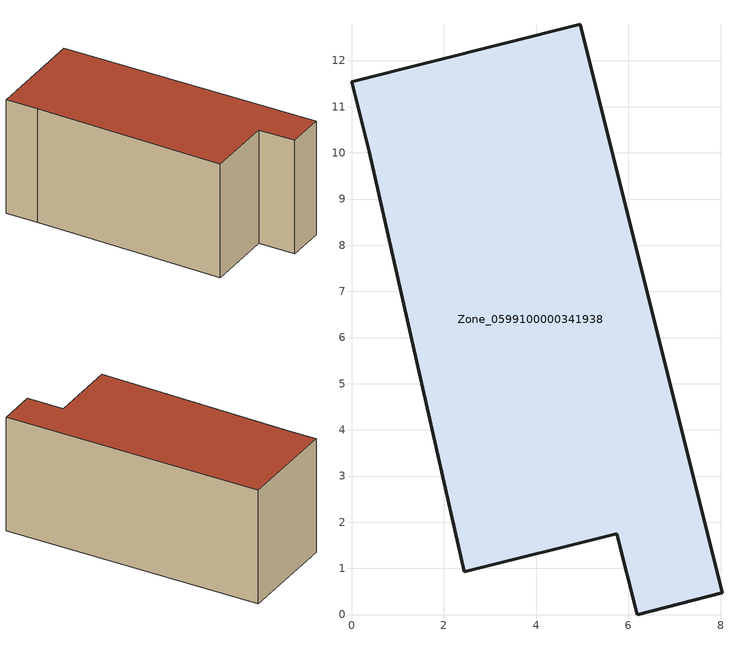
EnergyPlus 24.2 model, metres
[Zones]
Zone_0599100000341938
 floor ground (C_G): 4.96,12.78 8.03,0.47 6.19,0 5.75,1.75 2.44,0.92 0.39,10.03 0,11.54 z0
 wall outside (C_F): 2.44,0.92 5.75,1.75 6.19,0 8.03,0.47 4.96,12.78 0,11.54 0.39,10.03 2.44,0.92 z0:5.75
 roof outside (C_R): 4.96,12.78 0,11.54 0.39,10.03 2.44,0.92 5.75,1.75 6.19,0 8.03,0.47 z5.75
[BUILDING]
Pand.0599100000341938: North Axis=0; Terrain=City; Loads Convergence Tolerance Value=0.04; Temperature Convergence Tolerance Value=0.4; Solar Distribution=FullExterior; Maximum Number of Warmup Days=25; Minimum Number of Warmup Days=1
[Site:Location]
Rotterdam.The.Hague.AP_ZH_NLD Design_Conditions: Latitude=51.96; Longitude=4.45; Time Zone=1; Elevation=-4.5
[SITE:GROUNDTEMPERATURE:BUILDINGSURFACE]
18, 18, 18, 18, 18, 18, 18, 18, 18, 18, 18, 18
[MATERIAL] Thermal Absorptance=0.9; Solar Absorptance=0.7; Visible Absorptance=0.7
Name | Roughness | Thickness | Conductivity | Density | Specific Heat
G.TI.1992-2005 | MediumSmooth | 0.15 | 0.06 | 540 | 1210
F.TI.1992-2005 | Rough | 0.3 | 0.12 | 1920 | 840
R.TI.1992-2005 | MediumRough | 0.2 | 0.08 | 1500 | 1000
[CONSTRUCTION]
C_G: G.TI.1992-2005
C_F: F.TI.1992-2005
C_R: R.TI.1992-2005
[ZONE]
Zone_0599100000341938: Type=1; Multiplier=1; Ceiling Height=Autocalculate; Volume=Autocalculate; Floor Area=autocalculate; Part of Total Floor Area=Yes
[ZONEINFILTRATION:DESIGNFLOWRATE]
Infil_Zone_0599100000341938: Zone or ZoneList or Space or SpaceList=Zone_0599100000341938; Schedule=AlwaysOn; Design Flow Rate Calculation Method=Flow/Area; Flow Rate per Floor Area=0.0015; Constant Term Coefficient=1; Temperature Term Coefficient=0; Velocity Term Coefficient=0; Velocity Squared Term Coefficient=0
[HVACTEMPLATE:ZONE:IDEALLOADSAIRSYSTEM]
Zone_0599100000341938: Maximum Heating Supply Air Temperature=50; Minimum Cooling Supply Air Temperature=13; Maximum Heating Supply Air Humidity Ratio=0.0156; Minimum Cooling Supply Air Humidity Ratio=0.0077; Heating Limit=NoLimit; Cooling Limit=NoLimit; Dehumidification Control Type=ConstantSensibleHeatRatio; Cooling Sensible Heat Ratio=0.7; Dehumidification Setpoint=60; Humidification Control Type=None; Humidification Setpoint=30; Outdoor Air Method=None; Outdoor Air Flow Rate per Person=0.00944; Outdoor Air Flow Rate per Zone Floor Area=0; Outdoor Air Flow Rate per Zone=0; Demand Controlled Ventilation Type=None; Outdoor Air Economizer Type=NoEconomizer; Heat Recovery Type=None; Sensible Heat Recovery Effectiveness=0.7; Latent Heat Recovery Effectiveness=0.65
[ZONECONTROL:THERMOSTAT]
ThermostatControl_Zone_0599100000341938: Zone or ZoneList=Zone_0599100000341938; Control Type Schedule=DualSetpointControlType; Control 1=Thermostat_Zone_0599100000341938; Temperature Difference Between Cutout And Setpoint=0
[THERMOSTATSETPOINT:DUALSETPOINT]
Thermostat_Zone_0599100000341938: Heating Setpoint Temperature Schedule=HeatingSetpoint_Zone_0599100000341938; Cooling Setpoint Temperature Schedule=CoolingSetpoint_Zone_0599100000341938
[SCHEDULE:COMPACT]
HeatingSetpoint_Zone_0599100000341938: Through: 12/31, For: AllDays, Until: 24:00, 21
CoolingSetpoint_Zone_0599100000341938: Through: 12/31, For: AllDays, Until: 24:00, 24
DualSetpointControlType: Through: 12/31, For: AllDays, Until: 24:00, 4
AlwaysOn: Through: 12/31, For: AllDays, Until: 24:00, 1
